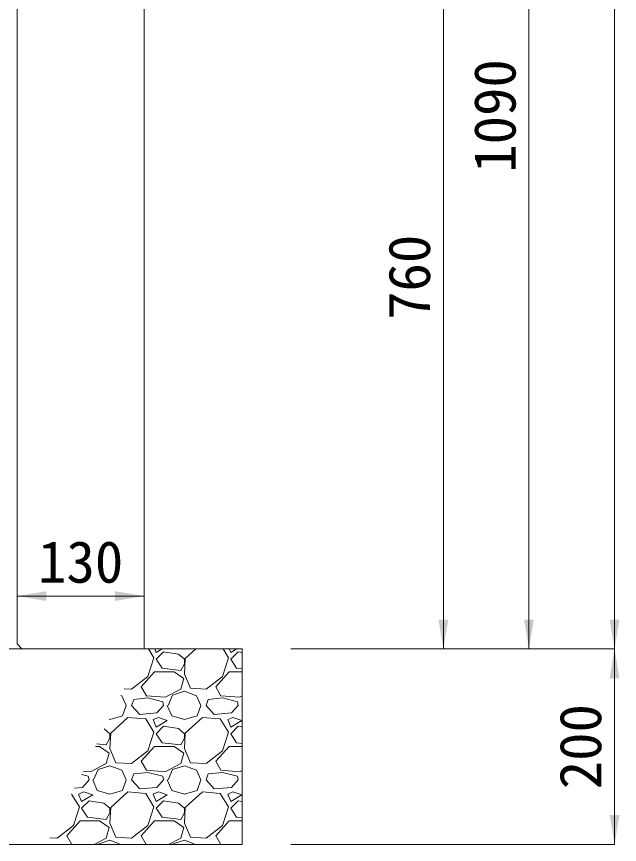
# Model space of a CAD drawing. Units: millimetres at full size. Extents: x 172874 to 217143, y 854931 to 903297.
# Drawn here: x 177674 to 178291, y 859681 to 860528 of the extents above; entities that cross this region are included whole.
import ezdxf
from ezdxf.enums import TextEntityAlignment as Align

# ---------------------------------------------------------------- set-up
doc = ezdxf.new("R2010")
doc.units = ezdxf.units.MM
doc.header["$LTSCALE"] = 20
for name, color, linetype, lineweight in [('パネックスKDS', 2, 'Continuous', 13), ('基礎材', 7, 'Continuous', 15), ('寸法線', 7, 'Continuous', 13), ('ﾊｯﾁﾝｸﾞ', 7, 'Continuous', 5)]:
    doc.layers.add(name, color=color, linetype=linetype, lineweight=lineweight)
doc.styles.add('ＭＳ ゴシック', font='')
doc.styles.get('ＭＳ ゴシック').set_extended_font_data('MS Gothic')

# ---------------------------------------------------------------- blocks, each defined once
blk = doc.blocks.new('filled_arrow')
at = {"color": 0, "linetype": 'Continuous', "lineweight": -2}
blk.add_solid([(7.5, 1.25), (0, 0), (7.5, -1.25)], dxfattribs=at)

msp = doc.modelspace()

# ---------------------------------------------------------------- linework, layer by layer
at = {"layer": 'パネックスKDS'}
for p, q in [((177804.7, 859881.42), (177804.7, 861371.42)), ((177674.7, 859886.42), (177674.7, 860641.42)), ((177674.7, 859886.42), (177679.7, 859881.42)), ((177679.7, 859881.42), (177804.7, 859881.42))]:
    msp.add_line(p, q, dxfattribs=at)
at = {"layer": '基礎材'}
for p, q in [((177079.31, 859881.42), (177904.7, 859881.42)), ((177904.7, 859881.42), (177904.7, 859681.42)), ((177079.31, 859681.42), (177904.7, 859681.42))]:
    msp.add_line(p, q, dxfattribs=at)
at = {"layer": '寸法線'}
for p, q in [((178285.54, 859881.42), (178285.54, 861371.42)), ((178198.04, 860971.42), (178198.04, 859881.42)), ((178110.54, 860641.42), (178110.54, 859881.42)), ((177674.7, 859935.42), (177804.7, 859935.42)), ((177674.7, 859911.42), (177674.7, 859935.42)), ((177804.7, 859906.42), (177804.7, 859935.42)), ((177954.7, 859881.42), (178285.54, 859881.42)), ((177954.7, 859881.42), (178198.04, 859881.42)), ((177954.7, 859881.42), (178110.54, 859881.42)), ((177954.7, 859881.42), (178285.54, 859881.42)), ((178285.54, 859881.42), (178285.54, 859681.42)), ((177954.7, 859681.42), (178285.54, 859681.42))]:
    msp.add_line(p, q, dxfattribs=at)
at = {"layer": 'ﾊｯﾁﾝｸﾞ'}
for p, q in [((177814.58, 859872.34), (177809.03, 859881.42)), ((177815.37, 859881.42), (177816.87, 859877.67)), ((177816.87, 859877.67), (177823.11, 859881.42)), ((177824.49, 859878.44), (177816.87, 859870.82)), ((177839.73, 859876.15), (177824.49, 859878.44)), ((177845.83, 859870.82), (177839.73, 859876.15)), ((177857.37, 859881.42), (177846.59, 859871.58)), ((177890.78, 859872.34), (177885.23, 859881.42)), ((177891.57, 859881.42), (177893.07, 859877.67)), ((177893.07, 859877.67), (177899.31, 859881.42)), ((177900.69, 859878.44), (177893.07, 859870.82)), ((177904.7, 859877.83), (177900.69, 859878.44)), ((177808.49, 859853.29), (177814.58, 859872.34)), ((177816.87, 859870.82), (177822.97, 859861.67)), ((177842.02, 859859.39), (177845.83, 859866.24)), ((177846.59, 859871.58), (177845.83, 859855.58)), ((177845.83, 859866.24), (177845.83, 859870.82)), ((177884.69, 859853.29), (177890.78, 859872.34)), ((177893.07, 859870.82), (177899.17, 859861.67)), ((177801.63, 859842.62), (177815.35, 859857.86)), ((177815.35, 859857.86), (177835.16, 859857.86)), ((177822.97, 859861.67), (177842.02, 859859.39)), ((177835.16, 859857.86), (177845.06, 859851)), ((177877.83, 859842.62), (177891.55, 859857.86)), ((177891.55, 859857.86), (177904.71, 859857.86)), ((177899.17, 859861.67), (177904.71, 859861.01)), ((177791.72, 859840.34), (177808.49, 859853.29)), ((177845.06, 859851), (177842.02, 859840.34)), ((177845.83, 859855.58), (177851.92, 859841.1)), ((177867.92, 859840.34), (177884.69, 859853.29)), ((177784.34, 859840.69), (177791.72, 859840.34)), ((177806.96, 859833.48), (177801.63, 859842.62)), ((177851.92, 859841.1), (177867.92, 859840.34)), ((177883.16, 859833.48), (177877.83, 859842.62)), ((177780.9, 859833.82), (177781.82, 859833.48)), ((177781.82, 859833.48), (177786.39, 859823.57)), ((177826.01, 859831.95), (177806.96, 859833.48)), ((177842.02, 859840.34), (177826.01, 859831.95)), ((177829.06, 859823.57), (177833.63, 859834.24)), ((177833.63, 859834.24), (177845.83, 859838.05)), ((177845.83, 859838.05), (177858.02, 859833.48)), ((177858.02, 859833.48), (177862.59, 859823.57)), ((177902.21, 859831.95), (177883.16, 859833.48)), ((177904.71, 859833.26), (177902.21, 859831.95)), ((177791.72, 859823.57), (177794.01, 859829.67)), ((177808.49, 859831.19), (177794.01, 859829.67)), ((177823.73, 859827.38), (177808.49, 859831.19)), ((177824.49, 859823.57), (177823.73, 859827.38)), ((177867.92, 859823.57), (177870.21, 859829.67)), ((177884.69, 859831.19), (177870.21, 859829.67)), ((177899.93, 859827.38), (177884.69, 859831.19)), ((177900.69, 859823.57), (177899.93, 859827.38)), ((177782.58, 859812.9), (177786.39, 859823.57)), ((177800.11, 859814.43), (177791.72, 859823.57)), ((177817.63, 859815.95), (177800.11, 859814.43)), ((177824.49, 859823.57), (177817.63, 859815.95)), ((177828.3, 859823.57), (177832.87, 859812.9)), ((177858.78, 859812.9), (177862.59, 859823.57)), ((177876.31, 859814.43), (177867.92, 859823.57)), ((177893.83, 859815.95), (177876.31, 859814.43)), ((177900.69, 859823.57), (177893.83, 859815.95)), ((177904.5, 859823.57), (177904.72, 859823.07)), ((177768.68, 859809.37), (177769.63, 859809.09)), ((177769.63, 859809.09), (177782.58, 859812.9)), ((177787.91, 859811.38), (177770.39, 859795.38)), ((177806.2, 859809.86), (177787.91, 859811.38)), ((177814.58, 859796.14), (177806.2, 859809.86)), ((177819.16, 859811.38), (177813.82, 859809.09)), ((177813.82, 859809.09), (177816.87, 859801.47)), ((177816.87, 859801.47), (177828.3, 859808.33)), ((177828.3, 859808.33), (177819.16, 859811.38)), ((177832.87, 859812.9), (177845.83, 859809.09)), ((177845.83, 859809.09), (177858.78, 859812.9)), ((177864.11, 859811.38), (177846.59, 859795.38)), ((177882.4, 859809.86), (177864.11, 859811.38)), ((177890.78, 859796.14), (177882.4, 859809.86)), ((177895.36, 859811.38), (177890.02, 859809.09)), ((177890.02, 859809.09), (177893.07, 859801.47)), ((177893.07, 859801.47), (177904.5, 859808.33)), ((177904.5, 859808.33), (177895.36, 859811.38)), ((177769.63, 859794.62), (177763.83, 859799.68)), ((177824.49, 859802.24), (177816.87, 859794.62)), ((177839.73, 859799.95), (177824.49, 859802.24)), ((177845.83, 859794.62), (177839.73, 859799.95)), ((177900.69, 859802.24), (177893.07, 859794.62)), ((177904.72, 859801.63), (177900.69, 859802.24)), ((177765.82, 859783.19), (177769.63, 859790.04)), ((177770.39, 859795.38), (177769.63, 859779.38)), ((177769.63, 859790.04), (177769.63, 859794.62)), ((177808.49, 859777.09), (177814.58, 859796.14)), ((177816.87, 859794.62), (177822.97, 859785.47)), ((177842.02, 859783.19), (177845.83, 859790.04)), ((177846.59, 859795.38), (177845.83, 859779.38)), ((177845.83, 859790.04), (177845.83, 859794.62)), ((177884.69, 859777.09), (177890.78, 859796.14)), ((177893.07, 859794.62), (177899.17, 859785.47)), ((177754.82, 859781.66), (177758.96, 859781.66)), ((177756.16, 859784.34), (177765.82, 859783.19)), ((177758.96, 859781.66), (177768.86, 859774.8)), ((177801.63, 859766.42), (177815.35, 859781.66)), ((177815.35, 859781.66), (177835.16, 859781.66)), ((177822.97, 859785.47), (177842.02, 859783.19)), ((177835.16, 859781.66), (177845.06, 859774.8)), ((177877.83, 859766.42), (177891.55, 859781.66)), ((177891.55, 859781.66), (177904.72, 859781.66)), ((177899.17, 859785.47), (177904.72, 859784.81)), ((177768.86, 859774.8), (177765.82, 859764.14)), ((177769.63, 859779.38), (177775.72, 859764.9)), ((177791.72, 859764.14), (177808.49, 859777.09)), ((177845.06, 859774.8), (177842.02, 859764.14)), ((177845.83, 859779.38), (177851.92, 859764.9)), ((177867.92, 859764.14), (177884.69, 859777.09)), ((177775.72, 859764.9), (177791.72, 859764.14)), ((177806.96, 859757.28), (177801.63, 859766.42)), ((177851.92, 859764.9), (177867.92, 859764.14)), ((177883.16, 859757.28), (177877.83, 859766.42)), ((177749.81, 859755.75), (177742.17, 859756.37)), ((177765.82, 859764.14), (177749.81, 859755.75)), ((177752.86, 859747.37), (177757.43, 859758.04)), ((177757.43, 859758.04), (177769.63, 859761.85)), ((177769.63, 859761.85), (177781.82, 859757.28)), ((177781.82, 859757.28), (177786.39, 859747.37)), ((177826.01, 859755.75), (177806.96, 859757.28)), ((177842.02, 859764.14), (177826.01, 859755.75)), ((177829.06, 859747.37), (177833.63, 859758.04)), ((177833.63, 859758.04), (177845.83, 859761.85)), ((177845.83, 859761.85), (177858.02, 859757.28)), ((177858.02, 859757.28), (177862.59, 859747.37)), ((177902.21, 859755.75), (177883.16, 859757.28)), ((177904.73, 859757.07), (177902.21, 859755.75)), ((177747.53, 859751.18), (177740.46, 859752.95)), ((177748.29, 859747.37), (177747.53, 859751.18)), ((177791.72, 859747.37), (177794.01, 859753.47)), ((177808.49, 859754.99), (177794.01, 859753.47)), ((177823.73, 859751.18), (177808.49, 859754.99)), ((177824.49, 859747.37), (177823.73, 859751.18)), ((177867.92, 859747.37), (177870.21, 859753.47)), ((177884.69, 859754.99), (177870.21, 859753.47)), ((177899.93, 859751.18), (177884.69, 859754.99)), ((177900.69, 859747.37), (177899.93, 859751.18)), ((177741.43, 859739.75), (177733.52, 859739.06)), ((177748.29, 859747.37), (177741.43, 859739.75)), ((177752.1, 859747.37), (177756.67, 859736.7)), ((177782.58, 859736.7), (177786.39, 859747.37)), ((177800.11, 859738.23), (177791.72, 859747.37)), ((177817.63, 859739.75), (177800.11, 859738.23)), ((177824.49, 859747.37), (177817.63, 859739.75)), ((177828.3, 859747.37), (177832.87, 859736.7)), ((177858.78, 859736.7), (177862.59, 859747.37)), ((177876.31, 859738.23), (177867.92, 859747.37)), ((177893.83, 859739.75), (177876.31, 859738.23)), ((177900.69, 859747.37), (177893.83, 859739.75)), ((177904.5, 859747.37), (177904.73, 859746.83)), ((177738.38, 859719.94), (177730.45, 859732.92)), ((177742.96, 859735.18), (177737.62, 859732.89)), ((177737.62, 859732.89), (177740.67, 859725.27)), ((177740.67, 859725.27), (177752.1, 859732.13)), ((177752.1, 859732.13), (177742.96, 859735.18)), ((177756.67, 859736.7), (177769.63, 859732.89)), ((177769.63, 859732.89), (177782.58, 859736.7)), ((177787.91, 859735.18), (177770.39, 859719.18)), ((177806.2, 859733.66), (177787.91, 859735.18)), ((177814.58, 859719.94), (177806.2, 859733.66)), ((177819.16, 859735.18), (177813.82, 859732.89)), ((177813.82, 859732.89), (177816.87, 859725.27)), ((177816.87, 859725.27), (177828.3, 859732.13)), ((177828.3, 859732.13), (177819.16, 859735.18)), ((177832.87, 859736.7), (177845.83, 859732.89)), ((177845.83, 859732.89), (177858.78, 859736.7)), ((177864.11, 859735.18), (177846.59, 859719.18)), ((177882.4, 859733.66), (177864.11, 859735.18)), ((177890.78, 859719.94), (177882.4, 859733.66)), ((177895.36, 859735.18), (177890.02, 859732.89)), ((177890.02, 859732.89), (177893.07, 859725.27)), ((177893.07, 859725.27), (177904.5, 859732.13)), ((177904.5, 859732.13), (177895.36, 859735.18)), ((177748.29, 859726.04), (177740.67, 859718.42)), ((177763.53, 859723.75), (177748.29, 859726.04)), ((177769.63, 859718.42), (177763.53, 859723.75)), ((177824.49, 859726.04), (177816.87, 859718.42)), ((177839.73, 859723.75), (177824.49, 859726.04)), ((177845.83, 859718.42), (177839.73, 859723.75)), ((177900.69, 859726.04), (177893.07, 859718.42)), ((177904.74, 859725.43), (177900.69, 859726.04)), ((177732.29, 859700.89), (177738.38, 859719.94)), ((177740.67, 859718.42), (177746.77, 859709.27)), ((177765.82, 859706.99), (177769.63, 859713.84)), ((177770.39, 859719.18), (177769.63, 859703.18)), ((177769.63, 859713.84), (177769.63, 859718.42)), ((177808.49, 859700.89), (177814.58, 859719.94)), ((177816.87, 859718.42), (177822.97, 859709.27)), ((177842.02, 859706.99), (177845.83, 859713.84)), ((177846.59, 859719.18), (177845.83, 859703.18)), ((177845.83, 859713.84), (177845.83, 859718.42)), ((177884.69, 859700.89), (177890.78, 859719.94)), ((177893.07, 859718.42), (177899.17, 859709.27)), ((177725.43, 859690.22), (177739.15, 859705.46)), ((177739.15, 859705.46), (177758.96, 859705.46)), ((177746.77, 859709.27), (177765.82, 859706.99)), ((177758.96, 859705.46), (177768.86, 859698.6)), ((177801.63, 859690.22), (177815.35, 859705.46)), ((177815.35, 859705.46), (177835.16, 859705.46)), ((177822.97, 859709.27), (177842.02, 859706.99)), ((177835.16, 859705.46), (177845.06, 859698.6)), ((177877.83, 859690.22), (177891.55, 859705.46)), ((177891.55, 859705.46), (177904.74, 859705.46)), ((177899.17, 859709.27), (177904.74, 859708.6)), ((177715.52, 859687.94), (177732.29, 859700.89)), ((177768.86, 859698.6), (177765.82, 859687.94)), ((177769.63, 859703.18), (177775.72, 859688.7)), ((177791.72, 859687.94), (177808.49, 859700.89)), ((177845.06, 859698.6), (177842.02, 859687.94)), ((177845.83, 859703.18), (177851.92, 859688.7)), ((177867.92, 859687.94), (177884.69, 859700.89)), ((177708.14, 859688.29), (177715.52, 859687.94)), ((177730.56, 859681.42), (177725.43, 859690.22)), ((177775.72, 859688.7), (177791.72, 859687.94)), ((177806.76, 859681.42), (177801.63, 859690.22)), ((177851.92, 859688.7), (177867.92, 859687.94)), ((177882.96, 859681.42), (177877.83, 859690.22)), ((177704.7, 859681.42), (177704.7, 859681.42)), ((177765.82, 859687.94), (177753.38, 859681.42)), ((177757.25, 859681.42), (177757.43, 859681.84)), ((177757.43, 859681.84), (177769.63, 859685.65)), ((177769.63, 859685.65), (177780.9, 859681.42)), ((177842.02, 859687.94), (177829.58, 859681.42)), ((177833.45, 859681.42), (177833.63, 859681.84)), ((177833.63, 859681.84), (177845.83, 859685.65)), ((177845.83, 859685.65), (177857.1, 859681.42))]:
    msp.add_line(p, q, dxfattribs=at)

# ---------------------------------------------------------------- block references
at = {"layer": '寸法線', "xscale": 4, "yscale": 4}
msp.add_blockref('filled_arrow', (177674.7, 859935.42), dxfattribs=at)
for p, rotation in [((177804.7, 859935.42), 180), ((178110.54, 859881.42), 90), ((178198.04, 859881.42), 90), ((178285.54, 859881.42), 90), ((178285.54, 859881.42), 270), ((178285.54, 859681.42), 90)]:
    msp.add_blockref('filled_arrow', p, dxfattribs=dict(at, rotation=rotation))

# ---------------------------------------------------------------- texts
at = {"layer": '寸法線', "style": 'ＭＳ ゴシック'}
for s, p in [('1090', (178163.04, 860426.42)), ('760', (178075.54, 860261.42)), ('200', (178250.54, 859781.42))]:
    msp.add_text(s, height=42.72, rotation=90, dxfattribs=at).set_placement(p, align=Align.MIDDLE_CENTER)
msp.add_text('130', height=42.72, dxfattribs=at).set_placement((177739.7, 859970.42), align=Align.MIDDLE_CENTER)

doc.saveas('drawing.dxf')
